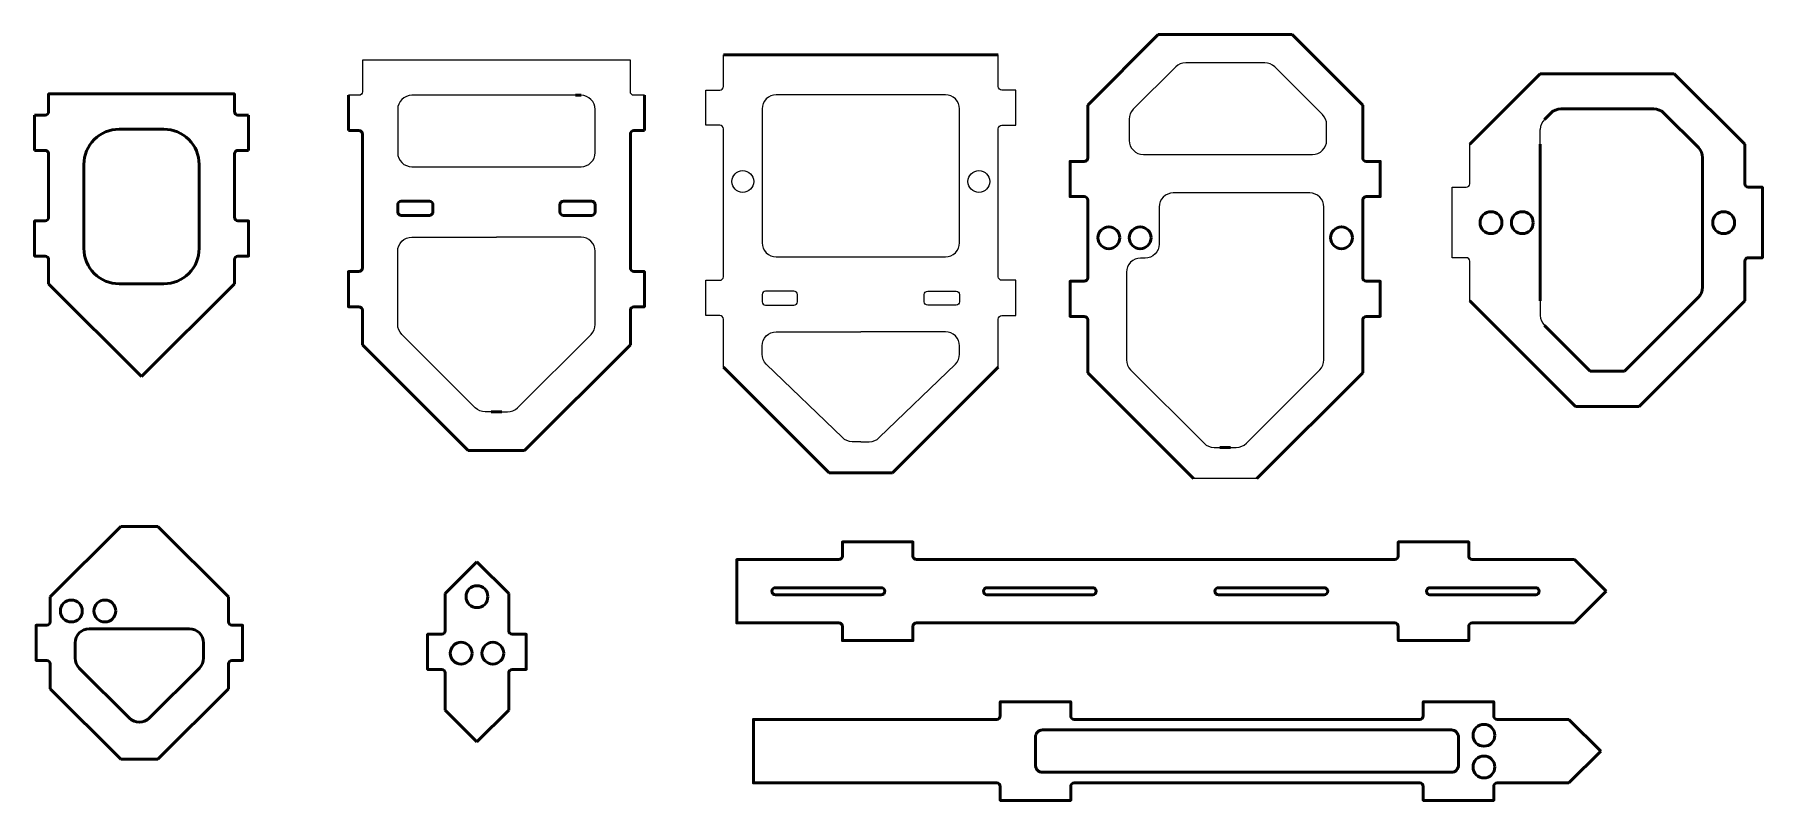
# Model space of a CAD drawing. Header units: millimetres. Extents: x 97 to 342, y 205 to 313.
import ezdxf

# ---------------------------------------------------------------- set-up
doc = ezdxf.new("R2010")
doc.units = ezdxf.units.MM
doc.layers.add('AM_0', color=7, linetype='Continuous', lineweight=50)
doc.layers.add('AM_5', color=3, linetype='Continuous', lineweight=25)

msp = doc.modelspace()

# ---------------------------------------------------------------- linework, layer by layer
at = {"layer": 'AM_0', "color": 0}
for p, q in [((256.65, 313.32), (246.65, 303.32)), ((275.65, 313.32), (256.65, 313.32)), ((275.65, 313.32), (285.65, 303.32)), ((233.97, 310.45), (194.97, 310.45)), ((310.85, 307.77), (300.85, 297.77)), ((329.85, 307.77), (339.85, 297.77)), ((141.78, 304.7), (141.78, 299.7)), ((174.78, 304.7), (174.02, 304.7)), ((183.78, 304.7), (183.78, 299.7)), ((97.27, 301.89), (97.27, 296.89)), ((127.62, 301.89), (127.62, 296.89)), ((246.65, 296.31), (246.65, 303.32)), ((141.78, 299.7), (143.28, 299.7)), ((143.28, 299.7), (143.28, 299.7)), ((183.78, 299.7), (182.28, 299.7)), ((99.27, 277.97), (112.45, 264.8)), ((125.62, 277.97), (112.45, 264.8)), ((300.85, 275.56), (315.85, 260.56)), ((339.85, 275.56), (324.85, 260.56)), ((311.44, 272.04), (317.92, 265.56)), ((143.78, 269.3), (158.78, 254.3)), ((181.78, 269.3), (166.78, 254.3)), ((194.97, 266.12), (209.97, 251.12)), ((233.97, 266.12), (218.97, 251.12)), ((246.65, 265.32), (261.65, 250.32)), ((285.65, 265.32), (270.65, 250.32)), ((162.03, 259.78), (162.78, 259.78)), ((163.53, 259.78), (162.78, 259.78)), ((265.4, 254.74), (266.15, 254.74)), ((266.9, 254.74), (266.15, 254.74)), ((218.97, 251.12), (209.97, 251.12)), ((109.49, 243.53), (99.49, 233.53)), ((114.77, 243.53), (124.77, 233.53)), ((160.02, 238.51), (155.52, 234.01)), ((160.02, 238.51), (164.52, 234.01)), ((320.19, 234.33), (315.69, 238.83)), ((320.19, 234.33), (315.69, 229.83)), ((119.24, 228.99), (105.03, 228.99)), ((103.03, 226.99), (103.03, 224.84)), ((121.24, 224.84), (121.24, 226.99)), ((110.72, 216.33), (103.61, 223.43)), ((113.55, 216.33), (120.65, 223.43)), ((109.49, 210.48), (99.49, 220.48)), ((114.77, 210.48), (124.77, 220.48)), ((160.02, 212.96), (155.52, 217.46)), ((160.02, 212.96), (164.52, 217.46)), ((319.41, 211.64), (314.91, 216.14)), ((319.41, 211.64), (314.91, 207.14))]:
    msp.add_line(p, q, dxfattribs=at)
at = {"layer": 'AM_0'}
msp.add_line((166.78, 254.3), (158.78, 254.3), dxfattribs=at)
at = {"layer": 'AM_0', "color": 0}
for points in [[(329.85, 307.77), (310.85, 307.77)], [(310.85, 297.77), (310.85, 275.56)], [(317.92, 265.56), (322.78, 265.56)], [(315.85, 260.56), (324.85, 260.56)], [(114.77, 243.53), (109.49, 243.53)], [(109.49, 210.48), (114.77, 210.48)]]:
    msp.add_lwpolyline(points, dxfattribs=at)
for points in [[(127.62, 301.89), (126.12, 301.89, -0.414214), (125.62, 302.39), (125.62, 304.89), (99.27, 304.89), (99.27, 302.39, -0.414214), (98.77, 301.89), (97.27, 301.89)], [(285.65, 303.32), (285.65, 295.82, 0.414214), (286.15, 295.32), (288.15, 295.32), (288.15, 290.32), (286.15, 290.32, 0.414214), (285.65, 289.82), (285.65, 278.82, 0.414214), (286.15, 278.32), (288.15, 278.32), (288.15, 273.32), (286.15, 273.32, 0.414214), (285.65, 272.82), (285.65, 265.32)], [(322.78, 265.56), (333.27, 276.04, 0.198912), (333.85, 277.46), (333.85, 295.87, 0.198912), (333.27, 297.28), (328.37, 302.18, 0.198912), (326.95, 302.77), (313.75, 302.77, 0.198912), (312.34, 302.18), (311.44, 301.28)], [(115.62, 277.97, 0.414214), (120.62, 282.97), (120.62, 294.89, 0.414214), (115.62, 299.89), (109.27, 299.89, 0.414214), (104.27, 294.89), (104.27, 282.97, 0.414214), (109.27, 277.97), (115.62, 277.97)], [(143.78, 269.3), (143.78, 274.2, 0.414214), (143.28, 274.7), (141.78, 274.7), (141.78, 279.7), (143.28, 279.7, 0.414214), (143.78, 280.2), (143.78, 299.2)], [(181.78, 269.3), (181.78, 274.2, -0.414214), (182.28, 274.7), (183.78, 274.7), (183.78, 279.7), (182.28, 279.7, -0.414214), (181.78, 280.2), (181.78, 299.2, -0.414214), (182.28, 299.7), (182.28, 299.7)], [(97.27, 296.89), (98.77, 296.89, -0.414214), (99.27, 296.39), (99.27, 287.39, -0.414214), (98.77, 286.89), (97.27, 286.89), (97.27, 281.89), (98.77, 281.89, -0.414214), (99.27, 281.39), (99.27, 277.97)], [(127.62, 296.89), (126.12, 296.89, 0.414214), (125.62, 296.39), (125.62, 287.39, 0.414214), (126.12, 286.89), (127.62, 286.89), (127.62, 281.89), (126.12, 281.89, 0.414214), (125.62, 281.39), (125.62, 277.97)], [(339.85, 275.56), (339.85, 281.16, -0.414214), (340.35, 281.66), (342.35, 281.66), (342.35, 291.66), (340.35, 291.66, -0.414214), (339.85, 292.16), (339.85, 297.77)], [(246.65, 265.32), (246.65, 272.82, 0.414214), (246.15, 273.32), (244.15, 273.32), (244.15, 278.32), (246.15, 278.32, 0.414214), (246.65, 278.82), (246.65, 289.82, 0.414214), (246.15, 290.32), (244.15, 290.32), (244.15, 295.32), (246.15, 295.32, 0.414214), (246.65, 295.82), (246.65, 296.31)], [(315.69, 238.83), (301.19, 238.83, -0.414214), (300.69, 239.33), (300.69, 241.33), (290.69, 241.33), (290.69, 239.33, -0.414214), (290.19, 238.83), (222.36, 238.83, -0.414214), (221.86, 239.33), (221.86, 241.33), (211.86, 241.33), (211.86, 239.33, -0.414214), (211.36, 238.83), (196.86, 238.83), (196.86, 229.83), (211.36, 229.83, -0.414214), (211.86, 229.33), (211.86, 227.33), (221.86, 227.33), (221.86, 229.33, -0.414214), (222.36, 229.83), (290.19, 229.83, -0.414214), (290.69, 229.33), (290.69, 227.33), (300.69, 227.33), (300.69, 229.33, -0.414214), (301.19, 229.83), (315.69, 229.83)], [(99.49, 233.53), (99.49, 230.01, -0.414214), (98.99, 229.51), (97.49, 229.51), (97.49, 224.51), (98.99, 224.51, -0.414214), (99.49, 224.01), (99.49, 220.48)], [(124.77, 220.48), (124.77, 224.01, -0.414214), (125.27, 224.51), (126.77, 224.51), (126.77, 229.51), (125.27, 229.51, -0.414214), (124.77, 230.01), (124.77, 233.53)], [(155.52, 217.46), (155.52, 222.73, 0.414214), (155.02, 223.23), (153.02, 223.23), (153.02, 228.23), (155.02, 228.23, 0.414214), (155.52, 228.73), (155.52, 234.01)], [(164.52, 217.46), (164.52, 222.73, -0.414214), (165.02, 223.23), (167.02, 223.23), (167.02, 228.23), (165.02, 228.23, -0.414214), (164.52, 228.73), (164.52, 234.01)], [(201.86, 234.33, 0.414214), (202.36, 233.83), (217.36, 233.83, 0.414214), (217.86, 234.33), (217.86, 234.33, 0.414214), (217.36, 234.83), (202.36, 234.83, 0.414214), (201.86, 234.33), (201.86, 234.33)], [(231.86, 234.33, 0.414214), (232.36, 233.83), (247.36, 233.83, 0.414214), (247.86, 234.33), (247.86, 234.33, 0.414214), (247.36, 234.83), (232.36, 234.83, 0.414214), (231.86, 234.33), (231.86, 234.33)], [(280.69, 234.33, -0.414214), (280.19, 233.83), (265.19, 233.83, -0.414214), (264.69, 234.33), (264.69, 234.33, -0.414214), (265.19, 234.83), (280.19, 234.83, -0.414214), (280.69, 234.33), (280.69, 234.33)], [(310.69, 234.33, -0.414214), (310.19, 233.83), (295.19, 233.83, -0.414214), (294.69, 234.33), (294.69, 234.33, -0.414214), (295.19, 234.83), (310.19, 234.83, -0.414214), (310.69, 234.33), (310.69, 234.33)], [(314.91, 216.14), (304.74, 216.14, -0.414214), (304.24, 216.64), (304.24, 218.64), (294.24, 218.64), (294.24, 216.64, -0.414214), (293.74, 216.14), (244.74, 216.14, -0.414214), (244.24, 216.64), (244.24, 218.64), (234.24, 218.64), (234.24, 216.64, -0.414214), (233.74, 216.14), (199.24, 216.14), (199.24, 207.14), (233.74, 207.14, -0.414214), (234.24, 206.64), (234.24, 204.64), (244.24, 204.64), (244.24, 206.64, -0.414214), (244.74, 207.14), (293.74, 207.14, -0.414214), (294.24, 206.64), (294.24, 204.64), (304.24, 204.64), (304.24, 206.64, -0.414214), (304.74, 207.14), (314.91, 207.14)]]:
    msp.add_lwpolyline(points, format="xyb", dxfattribs=at)
for points in [[(149.28, 287.67), (153.28, 287.67, 0.414214), (153.78, 288.17), (153.78, 289.17, 0.414214), (153.28, 289.67), (149.28, 289.67, 0.414214), (148.78, 289.17), (148.78, 288.17, 0.414214)], [(176.28, 287.67), (172.28, 287.67, -0.414214), (171.78, 288.17), (171.78, 289.17, -0.414214), (172.28, 289.67), (176.28, 289.67, -0.414214), (176.78, 289.17), (176.78, 288.17, -0.414214)], [(299.24, 209.64), (299.24, 213.64, 0.414214), (298.24, 214.64), (240.24, 214.64, 0.414214), (239.24, 213.64), (239.24, 209.64, 0.414214), (240.24, 208.64), (298.24, 208.64, 0.414214)]]:
    msp.add_lwpolyline(points, format="xyb", close=True, dxfattribs=at)
for centre in [(303.85, 286.63), (308.29, 286.63), (336.85, 286.63), (249.65, 284.49), (254.09, 284.49), (282.65, 284.49), (102.49, 231.53), (107.25, 231.53), (160.02, 233.56), (157.77, 225.53), (162.27, 225.53), (302.85, 213.89), (302.85, 209.39)]:
    msp.add_circle(centre, 1.55, dxfattribs=at)
for centre, radius, start, end in [((143.28, 299.2), 0.5, 0, 90), ((105.03, 226.99), 2, 90, 180), ((119.24, 226.99), 2, 360, 90), ((105.03, 224.84), 2, 180, 225), ((119.24, 224.84), 2, 315, 0), ((112.13, 217.74), 2, 225, 315)]:
    msp.add_arc(centre, radius, start, end, dxfattribs=at)
at = {"layer": 'AM_5', "color": 0}
for p, q in [((310.85, 297.77), (310.85, 299.87)), ((310.85, 275.56), (310.85, 273.46))]:
    msp.add_line(p, q, dxfattribs=at)
for points in [[(183.78, 304.7), (182.28, 304.7, -0.414214), (181.78, 305.2), (181.78, 309.7), (143.78, 309.7), (143.78, 305.2, -0.414214), (143.28, 304.7), (141.78, 304.7)], [(194.97, 266.12), (194.97, 272.95, 0.414214), (194.47, 273.45), (192.47, 273.45), (192.47, 278.45), (194.47, 278.45, 0.414214), (194.97, 278.95), (194.97, 299.95, 0.414214), (194.47, 300.45), (192.47, 300.45), (192.47, 305.45), (194.47, 305.45, 0.414214), (194.97, 305.95), (194.97, 310.45)], [(233.97, 266.12), (233.97, 272.95, -0.414214), (234.47, 273.45), (236.47, 273.45), (236.47, 278.45), (234.47, 278.45, -0.414214), (233.97, 278.95), (233.97, 299.95, -0.414214), (234.47, 300.45), (236.47, 300.45), (236.47, 305.45), (234.47, 305.45, -0.414214), (233.97, 305.95), (233.97, 310.45)], [(253.12, 302.72, 0.198912), (252.54, 301.31), (252.54, 298.31, 0.414214), (254.54, 296.31), (266.15, 296.31), (278.54, 296.31, 0.414214), (280.54, 298.31), (280.54, 300.54, 0.198912), (279.95, 301.96), (273.17, 308.74, 0.198912), (271.75, 309.32), (260.55, 309.32, 0.198912), (259.14, 308.74), (253.12, 302.72)], [(174.02, 304.7), (150.78, 304.7, 0.414214), (148.78, 302.7), (148.78, 296.57, 0.414214), (150.78, 294.57), (174.78, 294.57, 0.414214), (176.78, 296.57), (176.78, 302.7, 0.414214), (174.78, 304.7)], [(300.85, 275.56), (300.85, 281.16, 0.414214), (300.35, 281.66), (298.35, 281.66), (298.35, 291.66), (300.35, 291.66, 0.414214), (300.85, 292.16), (300.85, 297.77)], [(266.15, 290.85), (258.79, 290.85, 0.414214), (256.79, 288.85), (256.79, 283.6, -0.414214), (254.79, 281.6), (254.15, 281.6, 0.414214), (252.15, 279.6), (252.15, 267.16, 0.198912), (252.74, 265.75), (263.16, 255.33, 0.198912), (264.57, 254.74), (265.4, 254.74)], [(266.9, 254.74), (267.73, 254.74, 0.198912), (269.15, 255.33), (279.57, 265.75, 0.198912), (280.15, 267.16), (280.15, 288.85, 0.414214), (278.15, 290.85), (266.15, 290.85)], [(162.03, 259.78), (161.2, 259.78, -0.198912), (159.79, 260.36), (149.37, 270.78, -0.198912), (148.78, 272.2), (148.78, 282.57, -0.414214), (150.78, 284.57), (162.78, 284.57)], [(163.53, 259.78), (164.36, 259.78, 0.198912), (165.78, 260.36), (176.2, 270.78, 0.198912), (176.78, 272.2), (176.78, 282.57, 0.414214), (174.78, 284.57), (162.78, 284.57)], [(214.47, 255.55), (214.09, 255.55), (213.26, 255.55, -0.198912), (211.85, 256.13), (201.05, 266.55, -0.198912), (200.47, 267.96), (200.47, 269.15, -0.414214), (202.47, 271.15), (214.47, 271.15)], [(214.47, 255.55), (214.84, 255.55), (215.67, 255.55, 0.198912), (217.09, 256.13), (227.88, 266.55, 0.198912), (228.47, 267.96), (228.47, 269.15, 0.414214), (226.47, 271.15), (214.47, 271.15)]]:
    msp.add_lwpolyline(points, format="xyb", dxfattribs=at)
for points in [[(202.47, 281.78), (226.47, 281.78, 0.414214), (228.47, 283.78), (228.47, 302.78, 0.414214), (226.47, 304.78), (202.47, 304.78, 0.414214), (200.47, 302.78), (200.47, 283.78, 0.414214)], [(204.97, 276.92), (200.97, 276.92, 0.414214), (200.47, 276.42), (200.47, 275.42, 0.414214), (200.97, 274.92), (204.97, 274.92, 0.414214), (205.47, 275.42), (205.47, 276.42, 0.414214)], [(223.97, 276.92), (227.97, 276.92, -0.414214), (228.47, 276.42), (228.47, 275.42, -0.414214), (227.97, 274.92), (223.97, 274.92, -0.414214), (223.47, 275.42), (223.47, 276.42, -0.414214)]]:
    msp.add_lwpolyline(points, format="xyb", close=True, dxfattribs=at)
msp.add_lwpolyline([(270.65, 250.32), (261.65, 250.32)], dxfattribs=at)
for centre in [(197.72, 292.47), (231.22, 292.47)]:
    msp.add_circle(centre, 1.55, dxfattribs=at)
for centre, start, end in [((312.85, 299.87), 135, 180), ((312.85, 273.46), 180, 225)]:
    msp.add_arc(centre, 2, start, end, dxfattribs=at)

doc.saveas('drawing.dxf')
